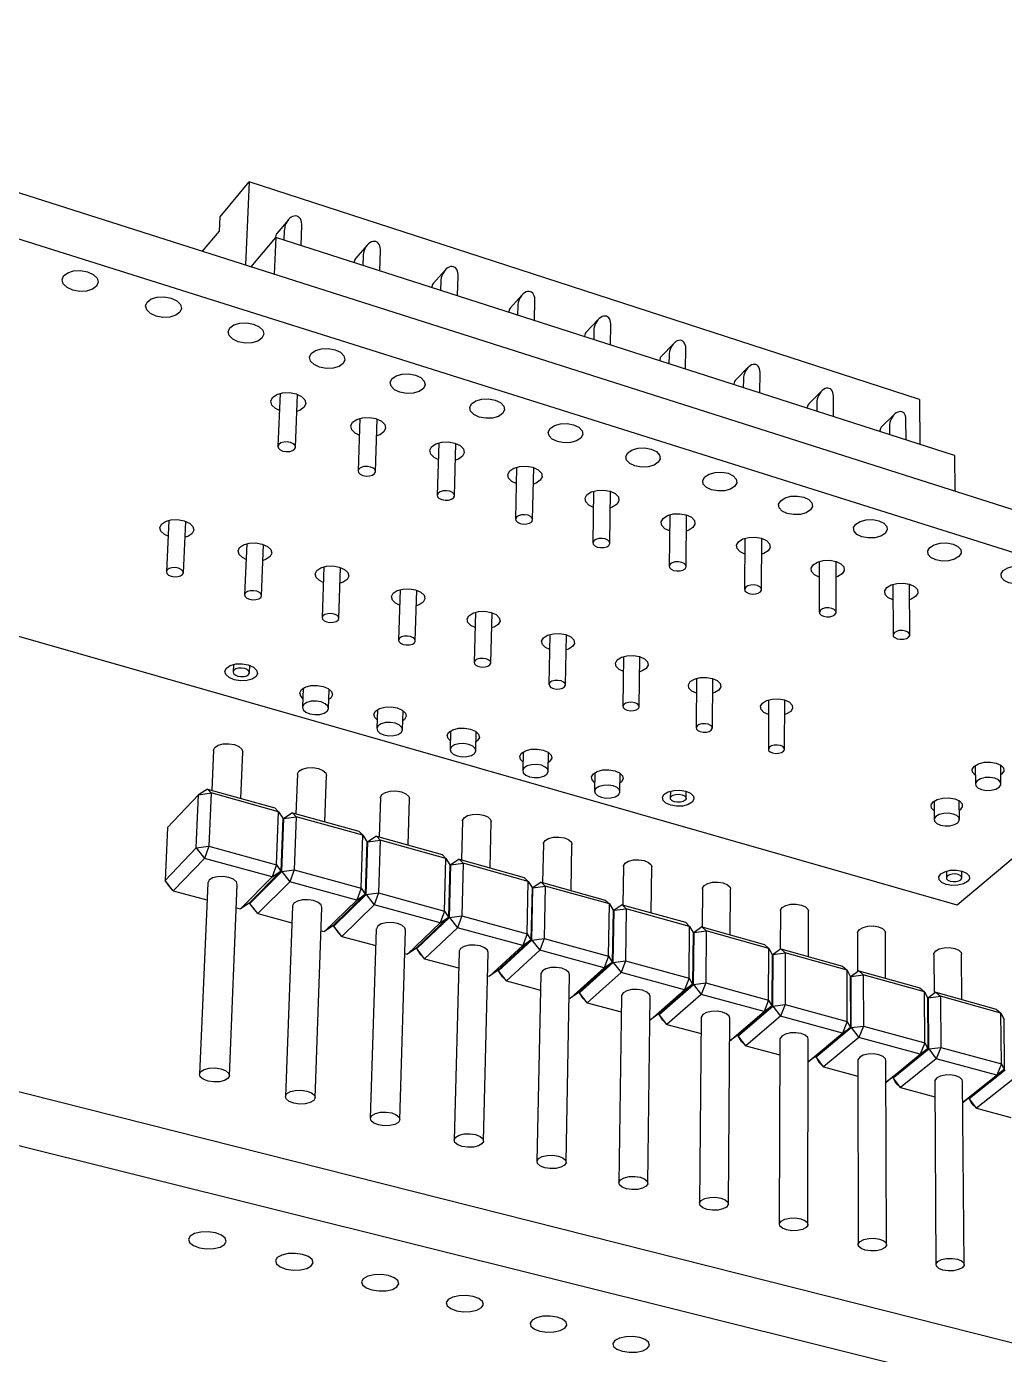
# Model space of a CAD drawing. Extents: x 0 to 191, y 0 to 179.
# Drawn here: x 77 to 118.1, y 120.8 to 176.5 of the extents above; entities that cross this region are included whole.
import ezdxf

# ---------------------------------------------------------------- set-up
doc = ezdxf.new("R2010")
doc.units = 0
doc.layers.get('0').update_dxf_attribs({"linetype": 'CONTINUOUS'})

msp = doc.modelspace()

# ---------------------------------------------------------------- linework, layer by layer
at = {"color": 7, "linetype": 'CONTINUOUS'}
for p, q in [((54.836, 176.509), (129.487, 152.724)), ((54.643, 174.561), (129.543, 150.949)), ((85.156, 168.521), (86.379, 169.997)), ((86.379, 169.997), (86.23, 166.507)), ((114.506, 160.859), (86.379, 169.997)), ((85.129, 167.925), (85.156, 168.521)), ((88.023, 168.403), (87.539, 167.83)), ((84.427, 167.081), (85.129, 167.925)), ((87.853, 167.964), (87.837, 167.548)), ((88.555, 167.317), (88.588, 168.171)), ((86.46, 166.433), (87.496, 167.658)), ((87.496, 167.658), (87.434, 166.123)), ((87.488, 167.693), (87.49, 167.65)), ((115.975, 158.505), (87.496, 167.658)), ((91.333, 167.341), (90.839, 166.772)), ((90.787, 166.632), (90.788, 166.6)), ((91.158, 166.892), (91.144, 166.485)), ((91.858, 166.256), (91.886, 167.113)), ((94.605, 166.291), (94.101, 165.727)), ((95.123, 165.206), (95.147, 166.067)), ((94.048, 165.584), (94.049, 165.552)), ((94.424, 165.834), (94.413, 165.435)), ((97.839, 165.254), (97.326, 164.694)), ((98.351, 164.169), (98.369, 165.033)), ((97.271, 164.548), (97.272, 164.516)), ((97.652, 164.787), (97.643, 164.396)), ((101.035, 164.228), (100.513, 163.672)), ((101.541, 163.144), (101.555, 164.01)), ((100.457, 163.524), (100.458, 163.492)), ((100.843, 163.753), (100.837, 163.37)), ((104.195, 163.214), (103.664, 162.662)), ((103.998, 162.731), (103.993, 162.356)), ((104.694, 162.131), (104.703, 162.999)), ((103.607, 162.512), (103.608, 162.48)), ((107.318, 162.211), (106.779, 161.664)), ((107.116, 161.72), (107.114, 161.353)), ((107.812, 161.129), (107.816, 162)), ((87.676, 161.115), (87.588, 158.897)), ((88.325, 158.858), (88.41, 161.076)), ((106.72, 161.511), (106.722, 161.479)), ((110.407, 161.22), (109.858, 160.676)), ((109.799, 160.521), (109.801, 160.489)), ((110.199, 160.722), (110.199, 160.361)), ((110.894, 160.138), (110.894, 161.012)), ((114.506, 160.859), (114.518, 158.973)), ((91.024, 160.073), (90.949, 157.866)), ((91.681, 157.833), (91.753, 160.04)), ((113.46, 160.239), (112.903, 159.7)), ((113.942, 159.159), (113.937, 160.035)), ((116.085, 139.641), (45.284, 159.903)), ((112.843, 159.543), (112.845, 159.511)), ((113.248, 159.734), (113.249, 159.381)), ((94.332, 159.042), (94.27, 156.847)), ((94.997, 156.82), (95.057, 159.015)), ((115.975, 158.505), (115.988, 157.025)), ((97.601, 158.024), (97.552, 155.841)), ((98.275, 155.82), (98.321, 158.003)), ((100.832, 157.018), (100.795, 154.846)), ((101.514, 154.83), (101.548, 157.002)), ((104.026, 156.023), (104.001, 153.863)), ((104.715, 153.853), (104.737, 156.013)), ((83.006, 155.791), (82.904, 153.636)), ((83.619, 153.592), (83.719, 155.747)), ((107.183, 155.04), (107.169, 152.891)), ((107.879, 152.886), (107.89, 155.035)), ((86.279, 154.811), (86.19, 152.667)), ((86.9, 152.629), (86.987, 154.773)), ((89.514, 153.842), (89.437, 151.709)), ((90.143, 151.677), (90.218, 153.81)), ((110.303, 154.069), (110.301, 151.931)), ((111.007, 151.931), (111.006, 154.069)), ((92.713, 152.885), (92.648, 150.762)), ((93.349, 150.735), (93.412, 152.858)), ((113.388, 153.108), (113.397, 150.981)), ((114.099, 150.986), (114.087, 153.113)), ((95.875, 151.938), (95.821, 149.827)), ((96.518, 149.805), (96.569, 151.916)), ((99.001, 151.002), (98.959, 148.901)), ((99.652, 148.884), (99.692, 150.985)), ((129.543, 150.949), (116.085, 139.641)), ((102.093, 150.077), (102.062, 147.987)), ((102.751, 147.974), (102.779, 150.065)), ((85.717, 149.744), (85.704, 149.432)), ((86.391, 149.396), (86.404, 149.708)), ((105.15, 149.162), (105.13, 147.082)), ((105.815, 147.075), (105.832, 149.154)), ((88.65, 148.748), (88.62, 147.947)), ((89.714, 147.897), (89.742, 148.698)), ((108.173, 148.257), (108.164, 146.188)), ((108.845, 146.185), (108.852, 148.254)), ((91.758, 147.847), (91.733, 147.05)), ((92.819, 147.008), (92.844, 147.804)), ((94.832, 146.955), (94.811, 146.163)), ((95.891, 146.128), (95.911, 146.92)), ((84.881, 146.135), (84.808, 144.465)), ((86.032, 144.124), (86.113, 146.07)), ((97.873, 146.074), (97.856, 145.286)), ((98.93, 145.258), (98.945, 146.046)), ((116.845, 145.507), (116.853, 144.722)), ((117.923, 144.738), (117.914, 145.523)), ((88.407, 145.137), (88.344, 143.479)), ((89.561, 143.14), (89.63, 145.081)), ((100.88, 145.202), (100.867, 144.418)), ((101.935, 144.398), (101.946, 145.181)), ((84.628, 144.515), (84.26, 144.277)), ((84.26, 144.277), (84.778, 144.351)), ((84.628, 144.515), (84.778, 144.351)), ((84.628, 144.515), (87.455, 143.727)), ((84.778, 144.351), (84.681, 142.116)), ((87.609, 143.562), (84.778, 144.351)), ((104.055, 144.426), (104.051, 144.133)), ((104.714, 144.124), (104.717, 144.418)), ((84.26, 144.277), (82.953, 142.904)), ((84.161, 142.043), (84.26, 144.277)), ((91.889, 144.151), (91.837, 142.505)), ((93.047, 142.168), (93.104, 144.105)), ((115.119, 144.006), (115.124, 143.229)), ((116.184, 143.24), (116.177, 144.017)), ((87.455, 143.727), (87.609, 143.562)), ((87.522, 141.335), (87.609, 143.562)), ((87.609, 143.562), (87.792, 143.294)), ((87.792, 143.294), (87.706, 141.07)), ((87.748, 141.059), (87.834, 143.282)), ((87.834, 143.282), (87.789, 143.237)), ((88.196, 143.52), (87.834, 143.282)), ((87.834, 143.282), (88.35, 143.355)), ((88.196, 143.52), (88.35, 143.355)), ((88.196, 143.52), (90.987, 142.742)), ((88.35, 143.355), (88.267, 141.131)), ((91.145, 142.576), (88.35, 143.355)), ((82.953, 142.904), (82.85, 140.684)), ((90.987, 142.742), (91.145, 142.576)), ((95.328, 143.177), (95.286, 141.543)), ((96.489, 141.207), (96.535, 143.14)), ((84.161, 142.043), (84.681, 142.116)), ((84.681, 142.116), (84.501, 141.606)), ((84.681, 142.116), (87.522, 141.335)), ((91.072, 140.36), (91.145, 142.576)), ((91.145, 142.576), (91.321, 142.312)), ((91.321, 142.312), (91.249, 140.099)), ((91.291, 140.087), (91.362, 142.3)), ((91.362, 142.3), (91.319, 142.258)), ((91.718, 142.538), (91.362, 142.3)), ((91.362, 142.3), (91.877, 142.372)), ((91.718, 142.538), (91.877, 142.372)), ((91.718, 142.538), (94.474, 141.769)), ((91.877, 142.372), (91.808, 140.158)), ((94.638, 141.603), (91.877, 142.372)), ((98.726, 142.215), (98.693, 140.593)), ((99.89, 140.259), (99.925, 142.187)), ((82.85, 140.684), (84.161, 142.043)), ((84.501, 141.606), (83.187, 140.251)), ((84.161, 142.043), (84.501, 141.606)), ((87.342, 140.828), (84.501, 141.606)), ((94.474, 141.769), (94.638, 141.603)), ((94.578, 139.397), (94.638, 141.603)), ((94.638, 141.603), (94.806, 141.342)), ((95.197, 141.568), (94.847, 141.33)), ((95.197, 141.568), (95.361, 141.402)), ((95.197, 141.568), (97.919, 140.809)), ((87.706, 141.07), (86.373, 139.729)), ((86.414, 139.717), (87.748, 141.059)), ((87.522, 141.335), (87.342, 140.828)), ((87.342, 140.828), (87.706, 141.07)), ((87.522, 141.335), (87.706, 141.07)), ((87.748, 141.059), (88.267, 141.131)), ((87.748, 141.059), (88.086, 140.624)), ((88.267, 141.131), (88.086, 140.624)), ((88.267, 141.131), (91.072, 140.36)), ((94.806, 141.342), (94.748, 139.139)), ((94.789, 139.128), (94.847, 141.33)), ((94.847, 141.33), (94.805, 141.29)), ((94.847, 141.33), (95.361, 141.402)), ((95.361, 141.402), (95.304, 139.198)), ((98.087, 140.642), (95.361, 141.402)), ((102.081, 141.265), (102.058, 139.654)), ((103.249, 139.322), (103.273, 141.246)), ((115.633, 141.069), (115.635, 140.788)), ((116.284, 140.795), (116.281, 141.076)), ((83.187, 140.251), (82.85, 140.684)), ((83.041, 140.421), (82.85, 140.684)), ((83.187, 140.251), (83.041, 140.421)), ((84.639, 140.572), (84.29, 132.551)), ((85.55, 132.489), (85.882, 140.508)), ((86.01, 139.487), (87.342, 140.828)), ((88.086, 140.624), (86.749, 139.287)), ((90.891, 139.857), (88.086, 140.624)), ((97.919, 140.809), (98.087, 140.642)), ((98.04, 138.446), (98.087, 140.642)), ((98.087, 140.642), (98.249, 140.384)), ((98.632, 140.61), (98.289, 140.373)), ((98.289, 140.373), (98.801, 140.443)), ((98.632, 140.61), (98.801, 140.443)), ((98.632, 140.61), (101.321, 139.86)), ((98.801, 140.443), (98.757, 138.249)), ((101.493, 139.693), (98.801, 140.443)), ((83.187, 140.251), (84.608, 139.866)), ((89.537, 138.532), (90.891, 139.857)), ((91.249, 140.099), (89.893, 138.774)), ((89.934, 138.762), (91.291, 140.087)), ((91.072, 140.36), (90.891, 139.857)), ((90.891, 139.857), (91.249, 140.099)), ((91.072, 140.36), (91.249, 140.099)), ((91.291, 140.087), (91.808, 140.158)), ((91.291, 140.087), (91.626, 139.656)), ((91.808, 140.158), (91.626, 139.656)), ((91.808, 140.158), (94.578, 139.397)), ((98.249, 140.384), (98.203, 138.191)), ((98.243, 138.18), (98.289, 140.373)), ((98.289, 140.373), (98.248, 140.334)), ((101.321, 139.86), (101.493, 139.693)), ((105.397, 140.327), (105.382, 138.727)), ((106.567, 138.397), (106.581, 140.315)), ((85.842, 139.532), (86.01, 139.487)), ((86.373, 139.729), (86.01, 139.487)), ((86.417, 139.773), (86.414, 139.717)), ((86.749, 139.287), (86.414, 139.717)), ((86.598, 139.458), (86.414, 139.717)), ((86.749, 139.287), (86.598, 139.458)), ((88.199, 139.599), (87.899, 131.616)), ((89.151, 131.564), (89.434, 139.545)), ((91.626, 139.656), (90.267, 138.335)), ((94.396, 138.897), (91.626, 139.656)), ((94.578, 139.397), (94.396, 138.897)), ((94.578, 139.397), (94.748, 139.139)), ((101.46, 137.507), (101.493, 139.693)), ((101.493, 139.693), (101.649, 139.438)), ((101.649, 139.438), (101.615, 137.255)), ((101.689, 139.427), (101.648, 139.39)), ((101.656, 137.244), (101.689, 139.427)), ((102.026, 139.663), (101.689, 139.427)), ((101.689, 139.427), (102.199, 139.496)), ((102.026, 139.663), (102.199, 139.496)), ((102.026, 139.663), (104.682, 138.923)), ((102.199, 139.496), (102.168, 137.313)), ((104.858, 138.755), (102.199, 139.496)), ((108.672, 139.4), (108.666, 137.788)), ((109.846, 137.482), (109.849, 139.396)), ((86.749, 139.287), (88.173, 138.901)), ((89.893, 138.774), (89.537, 138.532)), ((89.936, 138.816), (89.934, 138.762)), ((90.267, 138.335), (89.934, 138.762)), ((90.111, 138.506), (89.934, 138.762)), ((93.02, 137.589), (94.396, 138.897)), ((94.748, 139.139), (93.37, 137.83)), ((93.411, 137.819), (94.789, 139.128)), ((94.396, 138.897), (94.748, 139.139)), ((94.789, 139.128), (95.304, 139.198)), ((94.789, 139.128), (95.122, 138.699)), ((95.304, 139.198), (95.122, 138.699)), ((95.304, 139.198), (98.04, 138.446)), ((104.682, 138.923), (104.858, 138.755)), ((104.837, 136.579), (104.858, 138.755)), ((104.858, 138.755), (105.007, 138.503)), ((89.399, 138.569), (89.537, 138.532)), ((90.267, 138.335), (90.111, 138.506)), ((90.267, 138.335), (91.693, 137.949)), ((91.715, 138.639), (91.463, 130.694)), ((92.706, 130.651), (92.941, 138.594)), ((95.122, 138.699), (93.741, 137.394)), ((97.858, 137.95), (95.122, 138.699)), ((98.203, 138.191), (96.804, 136.899)), ((96.844, 136.888), (98.243, 138.18)), ((98.04, 138.446), (97.858, 137.95)), ((97.858, 137.95), (98.203, 138.191)), ((98.04, 138.446), (98.203, 138.191)), ((98.243, 138.18), (98.757, 138.249)), ((98.243, 138.18), (98.574, 137.754)), ((98.757, 138.249), (98.574, 137.754)), ((98.757, 138.249), (101.46, 137.507)), ((105.007, 138.503), (104.986, 136.33)), ((105.047, 138.492), (105.007, 138.457)), ((105.026, 136.32), (105.047, 138.492)), ((105.378, 138.728), (105.047, 138.492)), ((105.047, 138.492), (105.555, 138.561)), ((105.378, 138.728), (105.555, 138.561)), ((105.378, 138.728), (108.002, 137.997)), ((105.555, 138.561), (105.536, 136.387)), ((108.182, 137.829), (105.555, 138.561)), ((111.908, 138.484), (111.911, 136.856)), ((113.085, 136.579), (113.078, 138.488)), ((93.37, 137.83), (93.02, 137.589)), ((93.412, 137.87), (93.411, 137.819)), ((93.741, 137.394), (93.411, 137.819)), ((93.58, 137.566), (93.411, 137.819)), ((95.186, 137.69), (94.982, 129.784)), ((96.216, 129.749), (96.404, 137.654)), ((96.46, 136.658), (97.858, 137.95)), ((98.574, 137.754), (97.172, 136.465)), ((101.276, 137.014), (98.574, 137.754)), ((108.002, 137.997), (108.182, 137.829)), ((108.173, 135.663), (108.182, 137.829)), ((108.182, 137.829), (108.325, 137.58)), ((108.689, 137.805), (108.364, 137.569)), ((108.364, 137.569), (108.871, 137.637)), ((108.689, 137.805), (108.871, 137.637)), ((108.689, 137.805), (111.281, 137.082)), ((108.871, 137.637), (108.864, 135.473)), ((111.466, 136.913), (108.871, 137.637)), ((92.912, 137.619), (93.02, 137.589)), ((93.741, 137.394), (93.58, 137.566)), ((93.741, 137.394), (95.169, 137.008)), ((101.615, 137.255), (100.196, 135.979)), ((100.236, 135.968), (101.656, 137.244)), ((101.46, 137.507), (101.276, 137.014)), ((101.276, 137.014), (101.615, 137.255)), ((101.46, 137.507), (101.615, 137.255)), ((101.656, 137.244), (102.168, 137.313)), ((101.656, 137.244), (101.984, 136.821)), ((102.168, 137.313), (101.984, 136.821)), ((102.168, 137.313), (104.837, 136.579)), ((108.325, 137.58), (108.316, 135.417)), ((108.364, 137.569), (108.325, 137.535)), ((108.355, 135.406), (108.364, 137.569)), ((111.281, 137.082), (111.466, 136.913)), ((115.106, 137.579), (115.118, 135.935)), ((116.286, 135.686), (116.269, 137.59)), ((96.381, 136.68), (96.46, 136.658)), ((96.804, 136.899), (96.46, 136.658)), ((96.845, 136.937), (96.844, 136.888)), ((97.172, 136.465), (96.844, 136.888)), ((97.007, 136.638), (96.844, 136.888)), ((97.172, 136.465), (97.007, 136.638)), ((98.615, 136.754), (98.457, 128.885)), ((99.682, 128.858), (99.825, 136.726)), ((99.858, 135.739), (101.276, 137.014)), ((101.984, 136.821), (100.562, 135.548)), ((104.653, 136.09), (101.984, 136.821)), ((104.837, 136.579), (104.653, 136.09)), ((104.837, 136.579), (104.986, 136.33)), ((111.468, 134.758), (111.466, 136.913)), ((111.466, 136.913), (111.602, 136.668)), ((111.602, 136.668), (111.605, 134.515)), ((111.641, 136.657), (111.602, 136.625)), ((111.961, 136.893), (111.641, 136.657)), ((111.641, 136.657), (112.146, 136.724)), ((111.644, 134.504), (111.641, 136.657)), ((111.961, 136.893), (112.146, 136.724)), ((111.961, 136.893), (114.521, 136.178)), ((112.146, 136.724), (112.151, 134.57)), ((114.71, 136.009), (112.146, 136.724)), ((97.172, 136.465), (98.602, 136.079)), ((100.196, 135.979), (99.858, 135.739)), ((100.236, 136.015), (100.236, 135.968)), ((100.562, 135.548), (100.236, 135.968)), ((100.392, 135.721), (100.236, 135.968)), ((103.214, 134.83), (104.653, 136.09)), ((104.986, 136.33), (103.546, 135.07)), ((103.586, 135.059), (105.026, 136.32)), ((104.653, 136.09), (104.986, 136.33)), ((105.026, 136.32), (105.536, 136.387)), ((105.026, 136.32), (105.352, 135.899)), ((105.536, 136.387), (105.352, 135.899)), ((105.536, 136.387), (108.173, 135.663)), ((114.521, 136.178), (114.71, 136.009)), ((114.724, 133.864), (114.71, 136.009)), ((114.71, 136.009), (114.84, 135.767)), ((115.193, 135.991), (114.878, 135.756)), ((115.193, 135.991), (115.382, 135.822)), ((115.193, 135.991), (117.723, 135.285)), ((99.808, 135.752), (99.858, 135.739)), ((100.562, 135.548), (100.392, 135.721)), ((100.562, 135.548), (101.992, 135.161)), ((102.002, 135.829), (101.888, 127.997)), ((103.106, 127.979), (103.205, 135.81)), ((105.352, 135.899), (103.91, 134.642)), ((107.988, 135.177), (105.352, 135.899)), ((108.316, 135.417), (106.857, 134.172)), ((106.895, 134.161), (108.355, 135.406)), ((108.173, 135.663), (107.988, 135.177)), ((107.988, 135.177), (108.316, 135.417)), ((108.173, 135.663), (108.316, 135.417)), ((108.355, 135.406), (108.864, 135.473)), ((108.355, 135.406), (108.679, 134.988)), ((108.864, 135.473), (108.679, 134.988)), ((108.864, 135.473), (111.468, 134.758)), ((114.84, 135.767), (114.854, 133.624)), ((114.878, 135.756), (114.841, 135.725)), ((114.878, 135.756), (115.382, 135.822)), ((114.893, 133.613), (114.878, 135.756)), ((115.382, 135.822), (115.398, 133.678)), ((117.916, 135.116), (115.382, 135.822)), ((103.192, 134.836), (103.214, 134.83)), ((103.546, 135.07), (103.214, 134.83)), ((103.586, 135.105), (103.586, 135.059)), ((103.91, 134.642), (103.586, 135.059)), ((103.736, 134.815), (103.586, 135.059)), ((105.348, 134.915), (105.277, 127.12)), ((106.487, 127.109), (106.543, 134.904)), ((106.536, 133.937), (107.988, 135.177)), ((108.679, 134.988), (107.217, 133.747)), ((111.283, 134.276), (108.679, 134.988)), ((117.723, 135.285), (117.916, 135.116)), ((117.941, 132.98), (117.916, 135.116)), ((117.916, 135.116), (118.04, 134.876)), ((118.04, 134.876), (118.065, 132.743)), ((118.077, 134.866), (118.04, 134.836)), ((103.91, 134.642), (103.736, 134.815)), ((103.91, 134.642), (105.342, 134.254)), ((111.605, 134.515), (110.127, 133.284)), ((110.165, 133.274), (111.644, 134.504)), ((111.468, 134.758), (111.283, 134.276)), ((111.283, 134.276), (111.605, 134.515)), ((111.468, 134.758), (111.605, 134.515)), ((111.644, 134.504), (112.151, 134.57)), ((111.644, 134.504), (111.966, 134.089)), ((112.151, 134.57), (111.966, 134.089)), ((112.151, 134.57), (114.724, 133.864)), ((106.857, 134.172), (106.536, 133.936)), ((106.896, 134.205), (106.895, 134.161)), ((107.217, 133.747), (106.895, 134.161)), ((107.039, 133.92), (106.895, 134.161)), ((107.217, 133.747), (107.039, 133.92)), ((107.217, 133.747), (108.65, 133.359)), ((108.653, 134.013), (108.625, 126.254)), ((109.827, 126.251), (109.84, 134.01)), ((109.839, 133.073), (111.283, 134.276)), ((111.966, 134.089), (110.485, 132.862)), ((114.538, 133.385), (111.966, 134.089)), ((114.724, 133.864), (114.538, 133.385)), ((114.724, 133.864), (114.854, 133.624)), ((110.127, 133.284), (109.839, 133.07)), ((110.165, 133.316), (110.165, 133.274)), ((110.485, 132.862), (110.165, 133.274)), ((110.303, 133.036), (110.165, 133.274)), ((113.102, 132.217), (114.538, 133.385)), ((114.854, 133.624), (113.358, 132.408)), ((113.396, 132.398), (114.893, 133.613)), ((115.213, 133.2), (113.714, 131.988)), ((114.538, 133.385), (114.854, 133.624)), ((114.893, 133.613), (115.398, 133.678)), ((114.893, 133.613), (115.213, 133.2)), ((115.398, 133.678), (115.213, 133.2)), ((117.755, 132.504), (115.213, 133.2)), ((115.398, 133.678), (117.941, 132.98)), ((190.605, 103.005), (71.509, 133.128)), ((110.485, 132.862), (110.303, 133.036)), ((110.485, 132.862), (111.919, 132.474)), ((111.918, 133.121), (111.931, 125.399)), ((113.127, 125.403), (113.098, 133.126)), ((118.065, 132.743), (116.551, 131.542)), ((116.589, 131.532), (118.103, 132.732)), ((117.941, 132.98), (117.755, 132.504)), ((117.755, 132.504), (118.065, 132.743)), ((117.941, 132.98), (118.065, 132.743)), ((113.358, 132.408), (113.102, 132.214)), ((113.396, 132.439), (113.396, 132.398)), ((113.714, 131.988), (113.396, 132.398)), ((113.528, 132.162), (113.396, 132.398)), ((113.714, 131.988), (113.528, 132.162)), ((115.144, 132.241), (115.198, 124.554)), ((116.386, 124.565), (116.317, 132.252)), ((116.325, 131.37), (117.755, 132.504)), ((118.421, 132.322), (116.904, 131.125)), ((113.714, 131.988), (115.148, 131.6)), ((116.551, 131.542), (116.325, 131.368)), ((116.588, 131.571), (116.589, 131.532)), ((116.904, 131.125), (116.589, 131.532)), ((116.714, 131.299), (116.589, 131.532)), ((116.904, 131.125), (116.714, 131.299)), ((116.904, 131.125), (118.339, 130.736)), ((190.839, 101.123), (71.363, 130.87))]:
    msp.add_line(p, q, dxfattribs=at)
for points in [[(88.588, 168.171), (88.588, 168.218), (88.579, 168.298), (88.56, 168.371), (88.53, 168.435), (88.491, 168.487), (88.443, 168.527), (88.389, 168.553), (88.33, 168.564), (88.267, 168.56), (88.203, 168.541), (88.139, 168.507), (88.078, 168.46), (88.021, 168.401), (87.971, 168.332), (87.928, 168.255), (87.893, 168.172), (87.869, 168.086), (87.856, 168), (87.853, 167.964)], [(87.539, 167.83), (87.518, 167.8), (87.488, 167.693)], [(91.886, 167.113), (91.886, 167.153), (91.878, 167.232), (91.859, 167.304), (91.83, 167.368), (91.792, 167.42), (91.745, 167.459), (91.691, 167.485), (91.633, 167.495), (91.571, 167.491), (91.507, 167.472), (91.444, 167.439), (91.383, 167.392), (91.327, 167.334), (91.276, 167.265), (91.233, 167.188), (91.199, 167.106), (91.175, 167.021), (91.161, 166.935), (91.158, 166.892)], [(90.839, 166.772), (90.816, 166.739), (90.787, 166.632)], [(78.593, 166.051), (78.764, 166.18), (79.014, 166.257), (79.306, 166.269), (79.595, 166.214), (79.837, 166.102), (79.995, 165.948), (80.045, 165.778), (79.979, 165.616), (79.809, 165.487), (79.559, 165.411), (79.268, 165.399), (78.98, 165.453), (78.739, 165.565), (78.58, 165.718), (78.529, 165.888), (78.593, 166.051)], [(95.147, 166.067), (95.147, 166.1), (95.139, 166.178), (95.121, 166.25), (95.092, 166.313), (95.054, 166.365), (95.008, 166.404), (94.955, 166.429), (94.897, 166.439), (94.836, 166.435), (94.773, 166.416), (94.71, 166.383), (94.65, 166.337), (94.594, 166.278), (94.543, 166.21), (94.5, 166.134), (94.466, 166.053), (94.441, 165.968), (94.427, 165.882), (94.424, 165.834)], [(94.101, 165.727), (94.076, 165.691), (94.048, 165.584)], [(82.101, 164.951), (82.272, 165.079), (82.523, 165.154), (82.813, 165.166), (83.1, 165.113), (83.338, 165.001), (83.492, 164.85), (83.538, 164.681), (83.47, 164.522), (83.297, 164.394), (83.048, 164.319), (82.759, 164.308), (82.473, 164.361), (82.236, 164.471), (82.081, 164.622), (82.033, 164.79), (82.101, 164.951)], [(98.369, 165.033), (98.369, 165.059), (98.362, 165.137), (98.344, 165.208), (98.316, 165.27), (98.279, 165.322), (98.233, 165.36), (98.181, 165.385), (98.124, 165.396), (98.063, 165.391), (98, 165.373), (97.938, 165.339), (97.878, 165.293), (97.823, 165.236), (97.772, 165.168), (97.729, 165.092), (97.695, 165.011), (97.67, 164.927), (97.656, 164.842), (97.652, 164.787)], [(97.326, 164.694), (97.298, 164.654), (97.271, 164.548)], [(85.565, 163.864), (85.738, 163.991), (85.988, 164.066), (86.278, 164.077), (86.561, 164.024), (86.796, 163.914), (86.946, 163.765), (86.988, 163.598), (86.917, 163.44), (86.744, 163.315), (86.494, 163.241), (86.207, 163.229), (85.924, 163.282), (85.69, 163.391), (85.539, 163.54), (85.495, 163.706), (85.565, 163.864)], [(101.555, 164.01), (101.555, 164.03), (101.548, 164.108), (101.53, 164.178), (101.503, 164.24), (101.466, 164.291), (101.422, 164.329), (101.37, 164.354), (101.313, 164.364), (101.253, 164.36), (101.191, 164.341), (101.129, 164.308), (101.07, 164.262), (101.014, 164.205), (100.964, 164.137), (100.921, 164.062), (100.887, 163.982), (100.862, 163.898), (100.847, 163.814), (100.843, 163.753)], [(100.513, 163.672), (100.483, 163.63), (100.457, 163.524)], [(104.703, 162.999), (104.703, 163.013), (104.697, 163.09), (104.68, 163.16), (104.653, 163.221), (104.617, 163.272), (104.573, 163.31), (104.522, 163.334), (104.466, 163.344), (104.406, 163.34), (104.345, 163.321), (104.284, 163.288), (104.224, 163.243), (104.169, 163.186), (104.119, 163.119), (104.077, 163.044), (104.042, 162.964), (104.017, 162.881), (104.002, 162.797), (103.998, 162.731)], [(88.987, 162.791), (89.162, 162.916), (89.412, 162.99), (89.7, 163.002), (89.981, 162.949), (90.212, 162.841), (90.358, 162.693), (90.397, 162.528), (90.323, 162.372), (90.149, 162.248), (89.899, 162.175), (89.613, 162.164), (89.333, 162.216), (89.102, 162.323), (88.955, 162.47), (88.915, 162.635), (88.987, 162.791)], [(103.664, 162.662), (103.632, 162.617), (103.607, 162.512)], [(107.816, 162), (107.816, 162.008), (107.81, 162.084), (107.794, 162.154), (107.768, 162.214), (107.732, 162.264), (107.689, 162.302), (107.638, 162.326), (107.583, 162.336), (107.524, 162.332), (107.463, 162.313), (107.402, 162.28), (107.343, 162.235), (107.288, 162.178), (107.239, 162.112), (107.196, 162.038), (107.161, 161.958), (107.136, 161.876), (107.121, 161.793), (107.116, 161.72)], [(92.369, 161.731), (92.545, 161.854), (92.795, 161.927), (93.081, 161.939), (93.359, 161.887), (93.587, 161.78), (93.729, 161.634), (93.765, 161.471), (93.689, 161.317), (93.513, 161.195), (93.263, 161.122), (92.978, 161.111), (92.701, 161.162), (92.474, 161.269), (92.331, 161.414), (92.294, 161.576), (92.369, 161.731)], [(106.779, 161.664), (106.744, 161.616), (106.72, 161.511)], [(87.365, 160.943), (87.537, 161.065), (87.784, 161.138), (88.068, 161.149), (88.347, 161.098), (88.576, 160.992), (88.722, 160.847), (88.763, 160.686), (88.691, 160.533), (88.519, 160.412), (88.383, 160.363)], [(110.894, 161.012), (110.894, 161.013), (110.889, 161.089), (110.873, 161.158), (110.847, 161.219), (110.812, 161.268), (110.769, 161.305), (110.719, 161.329), (110.664, 161.339), (110.606, 161.335), (110.545, 161.316), (110.485, 161.284), (110.427, 161.239), (110.372, 161.182), (110.322, 161.116), (110.28, 161.042), (110.245, 160.963), (110.22, 160.881), (110.204, 160.799), (110.199, 160.722)], [(87.648, 160.402), (87.483, 160.485), (87.337, 160.629), (87.295, 160.79), (87.365, 160.943)], [(95.71, 160.683), (95.887, 160.805), (96.137, 160.877), (96.421, 160.889), (96.697, 160.837), (96.921, 160.732), (97.06, 160.587), (97.093, 160.427), (97.014, 160.274), (96.836, 160.153), (96.587, 160.082), (96.304, 160.071), (96.029, 160.121), (95.805, 160.227), (95.666, 160.37), (95.632, 160.531), (95.71, 160.683)], [(109.858, 160.676), (109.822, 160.626), (109.799, 160.521)], [(90.721, 159.905), (90.894, 160.026), (91.141, 160.097), (91.423, 160.109), (91.699, 160.058), (91.926, 159.953), (92.068, 159.81), (92.105, 159.651), (92.031, 159.5), (91.858, 159.38), (91.73, 159.334)], [(113.937, 160.035), (113.932, 160.106), (113.917, 160.174), (113.891, 160.234), (113.857, 160.283), (113.815, 160.32), (113.766, 160.344), (113.711, 160.354), (113.653, 160.349), (113.593, 160.331), (113.533, 160.298), (113.475, 160.253), (113.421, 160.197), (113.371, 160.132), (113.329, 160.059), (113.294, 159.98), (113.269, 159.899), (113.253, 159.817), (113.248, 159.737), (113.248, 159.734)], [(91, 159.367), (90.829, 159.452), (90.686, 159.595), (90.648, 159.754), (90.721, 159.905)], [(99.011, 159.648), (99.189, 159.769), (99.439, 159.84), (99.722, 159.851), (99.995, 159.801), (100.216, 159.696), (100.351, 159.553), (100.381, 159.395), (100.3, 159.244), (100.121, 159.124), (99.872, 159.054), (99.59, 159.043), (99.318, 159.093), (99.097, 159.197), (98.961, 159.339), (98.931, 159.497), (99.011, 159.648)], [(112.903, 159.7), (112.865, 159.647), (112.843, 159.543)], [(87.797, 158.699), (87.937, 158.674), (88.079, 158.679), (88.202, 158.715), (88.288, 158.775), (88.324, 158.851), (88.304, 158.931), (88.23, 159.003), (88.115, 159.055), (87.976, 159.081), (87.833, 159.075), (87.709, 159.039), (87.623, 158.979), (87.588, 158.903), (87.609, 158.823), (87.682, 158.752), (87.797, 158.699)], [(94.312, 158.344), (94.136, 158.432), (93.996, 158.573), (93.961, 158.73), (94.036, 158.879)], [(94.036, 158.879), (94.211, 158.999), (94.457, 159.069), (94.739, 159.08), (95.012, 159.03), (95.235, 158.926), (95.374, 158.785), (95.407, 158.628), (95.331, 158.479), (95.157, 158.36), (95.038, 158.317)], [(102.273, 158.625), (102.452, 158.744), (102.702, 158.815), (102.984, 158.826), (103.254, 158.776), (103.472, 158.672), (103.604, 158.532), (103.63, 158.375), (103.546, 158.226), (103.367, 158.108), (103.117, 158.038), (102.837, 158.027), (102.568, 158.077), (102.35, 158.179), (102.218, 158.32), (102.19, 158.476), (102.273, 158.625)], [(91.153, 157.673), (91.291, 157.648), (91.433, 157.654), (91.556, 157.689), (91.643, 157.749), (91.68, 157.824), (91.661, 157.903), (91.59, 157.973), (91.476, 158.025), (91.338, 158.051), (91.196, 158.045), (91.073, 158.01), (90.986, 157.95), (90.949, 157.875), (90.968, 157.796), (91.04, 157.725), (91.153, 157.673)], [(97.586, 157.334), (97.403, 157.423), (97.267, 157.562), (97.236, 157.718), (97.313, 157.866)], [(97.313, 157.866), (97.489, 157.983), (97.735, 158.053), (98.015, 158.064), (98.286, 158.015), (98.506, 157.912), (98.641, 157.772), (98.671, 157.617), (98.593, 157.47), (98.417, 157.353), (98.307, 157.313)], [(105.497, 157.615), (105.677, 157.732), (105.927, 157.802), (106.207, 157.813), (106.475, 157.763), (106.69, 157.661), (106.818, 157.522), (106.841, 157.367), (106.755, 157.22), (106.574, 157.103), (106.325, 157.034), (106.046, 157.023), (105.78, 157.072), (105.565, 157.174), (105.436, 157.312), (105.412, 157.467), (105.497, 157.615)], [(94.47, 156.66), (94.606, 156.635), (94.747, 156.64), (94.871, 156.675), (94.958, 156.734), (94.996, 156.808), (94.979, 156.886), (94.909, 156.956), (94.798, 157.008), (94.661, 157.032), (94.52, 157.027), (94.396, 156.992), (94.309, 156.933), (94.271, 156.859), (94.288, 156.781), (94.358, 156.711), (94.47, 156.66)], [(100.821, 156.335), (100.633, 156.427), (100.5, 156.564), (100.472, 156.717), (100.552, 156.864)], [(100.552, 156.864), (100.728, 156.98), (100.975, 157.049), (101.253, 157.06), (101.521, 157.011), (101.738, 156.91), (101.87, 156.772), (101.897, 156.618), (101.816, 156.472), (101.639, 156.357), (101.537, 156.32)], [(108.683, 156.615), (108.865, 156.732), (109.114, 156.8), (109.393, 156.811), (109.658, 156.762), (109.87, 156.661), (109.995, 156.524), (110.015, 156.371), (109.927, 156.225), (109.745, 156.11), (109.496, 156.042), (109.218, 156.031), (108.954, 156.079), (108.743, 156.18), (108.617, 156.317), (108.596, 156.47), (108.683, 156.615)], [(97.747, 155.658), (97.882, 155.634), (98.022, 155.639), (98.146, 155.673), (98.234, 155.732), (98.273, 155.805), (98.258, 155.882), (98.19, 155.951), (98.08, 156.002), (97.944, 156.026), (97.804, 156.021), (97.68, 155.986), (97.592, 155.928), (97.553, 155.855), (97.569, 155.778), (97.637, 155.709), (97.747, 155.658)], [(103.752, 155.873), (103.93, 155.988), (104.177, 156.057), (104.454, 156.067), (104.719, 156.019), (104.933, 155.919), (105.061, 155.782), (105.086, 155.631), (105.002, 155.487), (104.824, 155.372), (104.73, 155.338)], [(82.975, 155.122), (82.825, 155.196), (82.679, 155.331), (82.634, 155.482), (82.698, 155.626)], [(82.698, 155.626), (82.862, 155.741), (83.099, 155.809), (83.374, 155.82), (83.645, 155.771), (83.871, 155.672), (84.016, 155.536), (84.059, 155.384), (83.994, 155.241), (83.831, 155.127), (83.688, 155.078)], [(104.018, 155.348), (103.825, 155.441), (103.696, 155.577), (103.67, 155.729), (103.752, 155.873)], [(111.832, 155.628), (112.015, 155.743), (112.264, 155.811), (112.542, 155.821), (112.805, 155.773), (113.013, 155.673), (113.135, 155.537), (113.152, 155.386), (113.062, 155.242), (112.878, 155.128), (112.63, 155.061), (112.354, 155.05), (112.092, 155.098), (111.883, 155.197), (111.761, 155.333), (111.743, 155.484), (111.832, 155.628)], [(100.986, 154.668), (101.12, 154.644), (101.259, 154.649), (101.383, 154.683), (101.471, 154.741), (101.512, 154.813), (101.498, 154.889), (101.432, 154.958), (101.323, 155.008), (101.189, 155.032), (101.049, 155.027), (100.926, 154.993), (100.837, 154.935), (100.797, 154.862), (100.811, 154.786), (100.877, 154.718), (100.986, 154.668)], [(107.179, 154.373), (106.98, 154.468), (106.854, 154.602), (106.831, 154.752), (106.916, 154.895)], [(106.916, 154.895), (107.095, 155.008), (107.341, 155.076), (107.617, 155.086), (107.88, 155.038), (108.09, 154.939), (108.216, 154.805), (108.237, 154.655), (108.152, 154.512), (107.972, 154.399), (107.887, 154.368)], [(86.252, 154.149), (86.096, 154.225), (85.953, 154.359), (85.912, 154.508), (85.978, 154.651)], [(85.978, 154.651), (86.143, 154.764), (86.38, 154.831), (86.654, 154.842), (86.923, 154.794), (87.145, 154.695), (87.287, 154.561), (87.327, 154.411), (87.259, 154.27), (87.095, 154.157), (86.96, 154.111)], [(114.945, 154.652), (115.129, 154.765), (115.378, 154.833), (115.654, 154.843), (115.914, 154.795), (116.12, 154.697), (116.238, 154.562), (116.252, 154.413), (116.16, 154.271), (115.976, 154.158), (115.727, 154.091), (115.453, 154.081), (115.193, 154.128), (114.988, 154.226), (114.869, 154.36), (114.853, 154.51), (114.945, 154.652)], [(83.411, 153.781), (83.275, 153.805), (83.137, 153.8), (83.019, 153.766), (82.937, 153.709), (82.904, 153.638), (82.927, 153.563), (83, 153.495), (83.113, 153.446), (83.248, 153.422), (83.386, 153.428), (83.505, 153.461), (83.587, 153.518), (83.619, 153.589), (83.597, 153.664), (83.524, 153.732), (83.411, 153.781)], [(89.221, 153.686), (89.386, 153.798), (89.623, 153.865), (89.896, 153.875), (90.162, 153.828), (90.381, 153.73), (90.52, 153.597), (90.557, 153.45), (90.487, 153.309), (90.321, 153.198), (90.195, 153.154)], [(104.187, 153.69), (104.32, 153.666), (104.459, 153.671), (104.582, 153.705), (104.671, 153.762), (104.713, 153.833), (104.7, 153.908), (104.636, 153.976), (104.529, 154.025), (104.396, 154.049), (104.257, 154.044), (104.133, 154.01), (104.044, 153.953), (104.003, 153.882), (104.016, 153.807), (104.08, 153.739), (104.187, 153.69)], [(110.303, 153.409), (110.099, 153.505), (109.976, 153.638), (109.957, 153.786), (110.043, 153.927)], [(110.043, 153.927), (110.223, 154.039), (110.469, 154.106), (110.744, 154.116), (111.005, 154.069), (111.212, 153.971), (111.334, 153.838), (111.352, 153.69), (111.265, 153.549), (111.084, 153.437), (111.007, 153.409)], [(118.022, 153.687), (118.207, 153.799), (118.456, 153.866), (118.73, 153.876), (118.989, 153.829), (119.191, 153.731), (119.306, 153.598), (119.318, 153.451), (119.223, 153.31), (119.038, 153.199), (118.79, 153.133), (118.516, 153.122), (118.259, 153.169), (118.057, 153.266), (117.941, 153.398), (117.928, 153.546), (118.022, 153.687)], [(89.491, 153.187), (89.329, 153.265), (89.19, 153.398), (89.152, 153.545), (89.221, 153.686)], [(86.697, 152.813), (86.562, 152.837), (86.425, 152.831), (86.306, 152.798), (86.223, 152.742), (86.19, 152.671), (86.211, 152.597), (86.282, 152.531), (86.393, 152.482), (86.528, 152.459), (86.665, 152.464), (86.783, 152.497), (86.866, 152.553), (86.9, 152.623), (86.879, 152.698), (86.808, 152.764), (86.697, 152.813)], [(92.693, 152.236), (92.525, 152.317), (92.39, 152.447), (92.355, 152.593), (92.426, 152.733)], [(92.426, 152.733), (92.593, 152.843), (92.83, 152.909), (93.101, 152.919), (93.365, 152.873), (93.581, 152.776), (93.716, 152.645), (93.75, 152.499), (93.678, 152.36), (93.511, 152.25), (93.392, 152.209)], [(107.351, 152.723), (107.483, 152.699), (107.621, 152.704), (107.744, 152.737), (107.834, 152.794), (107.877, 152.864), (107.866, 152.939), (107.803, 153.005), (107.697, 153.054), (107.566, 153.078), (107.427, 153.073), (107.304, 153.04), (107.214, 152.983), (107.172, 152.912), (107.183, 152.838), (107.246, 152.771), (107.351, 152.723)], [(113.391, 152.456), (113.387, 152.457), (113.183, 152.553), (113.063, 152.684), (113.046, 152.831), (113.135, 152.97)], [(113.135, 152.97), (113.316, 153.082), (113.562, 153.147), (113.835, 153.158), (114.094, 153.111), (114.298, 153.014), (114.417, 152.883), (114.432, 152.736), (114.342, 152.597), (114.161, 152.486), (114.091, 152.461)], [(110.479, 151.767), (110.61, 151.743), (110.747, 151.748), (110.87, 151.781), (110.96, 151.837), (111.004, 151.907), (110.995, 151.98), (110.933, 152.046), (110.829, 152.095), (110.699, 152.118), (110.561, 152.113), (110.438, 152.08), (110.348, 152.024), (110.304, 151.954), (110.314, 151.881), (110.375, 151.815), (110.479, 151.767)], [(89.944, 151.856), (89.811, 151.88), (89.674, 151.874), (89.555, 151.842), (89.472, 151.786), (89.438, 151.716), (89.457, 151.643), (89.526, 151.577), (89.636, 151.529), (89.769, 151.506), (89.906, 151.511), (90.024, 151.544), (90.108, 151.599), (90.142, 151.669), (90.124, 151.742), (90.054, 151.808), (89.944, 151.856)], [(95.859, 151.297), (95.686, 151.379), (95.553, 151.508), (95.521, 151.652), (95.595, 151.79)], [(95.595, 151.79), (95.763, 151.899), (96, 151.964), (96.27, 151.974), (96.531, 151.928), (96.744, 151.833), (96.876, 151.703), (96.907, 151.559), (96.832, 151.422), (96.664, 151.313), (96.554, 151.274)], [(98.728, 150.858), (98.897, 150.966), (99.134, 151.03), (99.403, 151.04), (99.662, 150.995), (99.872, 150.9), (100, 150.772), (100.028, 150.629), (99.952, 150.494), (99.782, 150.386), (99.68, 150.35)], [(113.571, 150.822), (113.7, 150.798), (113.837, 150.804), (113.96, 150.836), (114.051, 150.891), (114.096, 150.96), (114.088, 151.033), (114.028, 151.098), (113.926, 151.146), (113.796, 151.169), (113.659, 151.164), (113.536, 151.131), (113.445, 151.076), (113.401, 151.007), (113.409, 150.934), (113.469, 150.869), (113.571, 150.822)], [(93.155, 150.91), (93.023, 150.933), (92.887, 150.928), (92.768, 150.896), (92.684, 150.841), (92.648, 150.772), (92.666, 150.7), (92.734, 150.635), (92.842, 150.587), (92.974, 150.564), (93.11, 150.569), (93.228, 150.601), (93.312, 150.656), (93.348, 150.725), (93.331, 150.798), (93.263, 150.863), (93.155, 150.91)], [(98.989, 150.367), (98.811, 150.451), (98.681, 150.579), (98.652, 150.722), (98.728, 150.858)], [(96.329, 149.975), (96.198, 149.998), (96.063, 149.993), (95.944, 149.961), (95.859, 149.907), (95.822, 149.838), (95.838, 149.767), (95.905, 149.703), (96.012, 149.656), (96.142, 149.633), (96.277, 149.638), (96.396, 149.67), (96.48, 149.724), (96.517, 149.792), (96.502, 149.864), (96.435, 149.928), (96.329, 149.975)], [(102.084, 149.449), (101.901, 149.534), (101.774, 149.66), (101.748, 149.802), (101.826, 149.936)], [(101.826, 149.936), (101.996, 150.043), (102.233, 150.107), (102.5, 150.117), (102.757, 150.071), (102.964, 149.978), (103.09, 149.851), (103.115, 149.71), (103.036, 149.576), (102.865, 149.47), (102.771, 149.437)], [(85.425, 149.593), (85.584, 149.7), (85.814, 149.763), (86.08, 149.773), (86.34, 149.728), (86.556, 149.635), (86.694, 149.509), (86.734, 149.368), (86.669, 149.235), (86.509, 149.129), (86.28, 149.066), (86.015, 149.056), (85.756, 149.101), (85.54, 149.193), (85.402, 149.319), (85.361, 149.459), (85.425, 149.593)], [(85.901, 149.257), (86.031, 149.235), (86.164, 149.24), (86.279, 149.271), (86.358, 149.324), (86.391, 149.391), (86.371, 149.461), (86.302, 149.525), (86.194, 149.571), (86.064, 149.593), (85.931, 149.588), (85.816, 149.557), (85.737, 149.504), (85.704, 149.437), (85.724, 149.366), (85.794, 149.303), (85.901, 149.257)], [(88.573, 148.686), (88.733, 148.791), (88.963, 148.854), (89.227, 148.864), (89.486, 148.819), (89.699, 148.728), (89.833, 148.603), (89.87, 148.463), (89.803, 148.331), (89.727, 148.271)], [(99.467, 149.051), (99.337, 149.073), (99.202, 149.068), (99.084, 149.037), (98.999, 148.983), (98.961, 148.915), (98.975, 148.845), (99.04, 148.781), (99.145, 148.735), (99.275, 148.712), (99.409, 148.717), (99.528, 148.749), (99.613, 148.802), (99.651, 148.87), (99.637, 148.94), (99.572, 149.004), (99.467, 149.051)], [(105.144, 148.541), (104.956, 148.627), (104.833, 148.752), (104.809, 148.892), (104.889, 149.025)], [(104.889, 149.025), (105.061, 149.131), (105.297, 149.193), (105.563, 149.203), (105.818, 149.159), (106.022, 149.066), (106.144, 148.941), (106.167, 148.801), (106.086, 148.669), (105.914, 148.563), (105.827, 148.533)], [(88.634, 148.321), (88.544, 148.415), (88.507, 148.554), (88.573, 148.686)], [(107.919, 148.123), (108.091, 148.228), (108.328, 148.29), (108.592, 148.3), (108.845, 148.256), (109.046, 148.165), (109.165, 148.041), (109.185, 147.902), (109.102, 147.771), (108.93, 147.667), (108.85, 147.639)], [(89.659, 147.78), (89.713, 147.885), (89.683, 147.996), (89.575, 148.096), (89.405, 148.169), (89.198, 148.204), (88.987, 148.197), (88.803, 148.147), (88.674, 148.063), (88.621, 147.957), (88.651, 147.846), (88.759, 147.747), (88.93, 147.674), (89.136, 147.639), (89.347, 147.647), (89.53, 147.696), (89.659, 147.78)], [(91.745, 147.424), (91.652, 147.52), (91.617, 147.658), (91.686, 147.789)], [(91.686, 147.789), (91.847, 147.893), (92.077, 147.955), (92.34, 147.964), (92.596, 147.92), (92.806, 147.83), (92.938, 147.706), (92.971, 147.569), (92.902, 147.438), (92.831, 147.381)], [(102.569, 148.137), (102.441, 148.159), (102.307, 148.154), (102.188, 148.123), (102.103, 148.07), (102.064, 148.003), (102.077, 147.933), (102.14, 147.87), (102.244, 147.824), (102.372, 147.802), (102.506, 147.807), (102.624, 147.838), (102.71, 147.891), (102.749, 147.957), (102.736, 148.028), (102.673, 148.09), (102.569, 148.137)], [(108.17, 147.642), (107.978, 147.73), (107.858, 147.854), (107.837, 147.992), (107.919, 148.123)], [(92.763, 146.888), (92.818, 146.993), (92.791, 147.102), (92.686, 147.201), (92.518, 147.273), (92.313, 147.308), (92.102, 147.301), (91.918, 147.251), (91.789, 147.168), (91.734, 147.064), (91.762, 146.954), (91.868, 146.856), (92.035, 146.784), (92.24, 146.749), (92.45, 146.757), (92.633, 146.806), (92.763, 146.888)], [(105.637, 147.233), (105.51, 147.255), (105.377, 147.25), (105.258, 147.219), (105.172, 147.166), (105.132, 147.101), (105.144, 147.031), (105.205, 146.969), (105.308, 146.924), (105.435, 146.902), (105.568, 146.907), (105.686, 146.937), (105.772, 146.99), (105.813, 147.056), (105.801, 147.125), (105.74, 147.187), (105.637, 147.233)], [(94.821, 146.537), (94.726, 146.636), (94.694, 146.772), (94.764, 146.901)], [(94.764, 146.901), (94.927, 147.004), (95.157, 147.065), (95.418, 147.075), (95.672, 147.032), (95.879, 146.942), (96.008, 146.82), (96.039, 146.684), (95.967, 146.554), (95.901, 146.502)], [(84.881, 146.135), (84.881, 146.142), (84.938, 146.259)], [(84.938, 146.259), (85.081, 146.353), (85.287, 146.408), (85.525, 146.417), (85.759, 146.378), (85.952, 146.296), (86.076, 146.185), (86.113, 146.07)], [(95.832, 146.007), (95.89, 146.11), (95.865, 146.218), (95.762, 146.316), (95.596, 146.387), (95.393, 146.422), (95.183, 146.414), (94.999, 146.366), (94.869, 146.283), (94.813, 146.18), (94.838, 146.072), (94.942, 145.975), (95.107, 145.903), (95.31, 145.869), (95.519, 145.877), (95.702, 145.925), (95.832, 146.007)], [(97.864, 145.659), (97.766, 145.761), (97.737, 145.895), (97.809, 146.023)], [(97.809, 146.023), (97.973, 146.125), (98.202, 146.186), (98.463, 146.195), (98.715, 146.152), (98.919, 146.064), (99.045, 145.943), (99.073, 145.808), (98.999, 145.68), (98.937, 145.632)], [(108.671, 146.339), (108.545, 146.361), (108.412, 146.356), (108.294, 146.325), (108.207, 146.273), (108.166, 146.208), (108.176, 146.14), (108.237, 146.078), (108.337, 146.033), (108.464, 146.012), (108.596, 146.016), (108.714, 146.047), (108.801, 146.099), (108.842, 146.164), (108.832, 146.232), (108.772, 146.294), (108.671, 146.339)], [(98.869, 145.135), (98.927, 145.237), (98.905, 145.344), (98.804, 145.44), (98.641, 145.511), (98.439, 145.545), (98.231, 145.538), (98.047, 145.49), (97.916, 145.408), (97.858, 145.306), (97.881, 145.199), (97.982, 145.103), (98.145, 145.033), (98.346, 144.999), (98.554, 145.006), (98.737, 145.054), (98.869, 145.135)], [(116.849, 145.096), (116.845, 145.098), (116.734, 145.218), (116.721, 145.352), (116.809, 145.479)], [(116.809, 145.479), (116.984, 145.58), (117.22, 145.64), (117.481, 145.649), (117.727, 145.607), (117.92, 145.519), (118.031, 145.399), (118.042, 145.265), (117.954, 145.138), (117.919, 145.111)], [(88.407, 145.137), (88.407, 145.148), (88.467, 145.264)], [(88.467, 145.264), (88.61, 145.356), (88.816, 145.411), (89.053, 145.42), (89.285, 145.381), (89.475, 145.3), (89.596, 145.191), (89.63, 145.081)], [(100.873, 144.792), (100.773, 144.896), (100.746, 145.029), (100.821, 145.155)], [(100.821, 145.155), (100.986, 145.256), (101.215, 145.316), (101.475, 145.325), (101.724, 145.283), (101.925, 145.195), (102.048, 145.075), (102.073, 144.942), (101.998, 144.816), (101.94, 144.771)], [(117.664, 144.967), (117.468, 145.001), (117.259, 144.994), (117.07, 144.946), (116.929, 144.865), (116.859, 144.764), (116.869, 144.657), (116.958, 144.562), (117.113, 144.492), (117.309, 144.458), (117.517, 144.466), (117.706, 144.513), (117.846, 144.594), (117.917, 144.695), (117.908, 144.801), (117.819, 144.897), (117.664, 144.967)], [(91.952, 144.281), (92.096, 144.372), (92.302, 144.426), (92.538, 144.434), (92.767, 144.396), (92.955, 144.317), (93.073, 144.208), (93.104, 144.105)], [(101.872, 144.272), (101.932, 144.373), (101.912, 144.479), (101.814, 144.575), (101.652, 144.645), (101.453, 144.679), (101.245, 144.671), (101.061, 144.623), (100.929, 144.543), (100.869, 144.442), (100.891, 144.336), (100.989, 144.241), (101.15, 144.171), (101.349, 144.138), (101.556, 144.145), (101.74, 144.192), (101.872, 144.272)], [(103.8, 144.296), (103.966, 144.396), (104.195, 144.455), (104.453, 144.465), (104.701, 144.423), (104.899, 144.336), (105.019, 144.217), (105.042, 144.086), (104.964, 143.961), (104.798, 143.862), (104.57, 143.803), (104.313, 143.794), (104.066, 143.836), (103.868, 143.922), (103.747, 144.04), (103.723, 144.171), (103.8, 144.296)], [(91.889, 144.151), (91.89, 144.166), (91.952, 144.281)], [(104.224, 143.982), (104.125, 144.025), (104.065, 144.084), (104.053, 144.15), (104.092, 144.212), (104.174, 144.262), (104.289, 144.292), (104.418, 144.296), (104.542, 144.275), (104.641, 144.232), (104.701, 144.173), (104.712, 144.107), (104.674, 144.045), (104.591, 143.995), (104.476, 143.966), (104.348, 143.961), (104.224, 143.982)], [(115.121, 143.602), (115.12, 143.603), (115.008, 143.72), (114.994, 143.851), (115.08, 143.976)], [(115.08, 143.976), (115.252, 144.075), (115.486, 144.134), (115.744, 144.144), (115.988, 144.102), (116.18, 144.015), (116.291, 143.897), (116.304, 143.766), (116.218, 143.642), (116.18, 143.613)], [(95.328, 143.177), (95.33, 143.196), (95.394, 143.309)], [(95.394, 143.309), (95.539, 143.4), (95.745, 143.453), (95.98, 143.461), (96.207, 143.423), (96.392, 143.345), (96.506, 143.238), (96.535, 143.14)], [(115.925, 143.468), (115.73, 143.501), (115.523, 143.494), (115.336, 143.447), (115.198, 143.367), (115.129, 143.268), (115.141, 143.163), (115.23, 143.07), (115.384, 143.001), (115.578, 142.968), (115.785, 142.975), (115.971, 143.022), (116.109, 143.101), (116.178, 143.2), (116.168, 143.305), (116.079, 143.399), (115.925, 143.468)], [(98.726, 142.215), (98.728, 142.238), (98.794, 142.35)], [(98.794, 142.35), (98.94, 142.439), (99.146, 142.492), (99.379, 142.5), (99.604, 142.463), (99.786, 142.385), (99.898, 142.28), (99.925, 142.187)], [(102.152, 141.403), (102.3, 141.491), (102.505, 141.543), (102.737, 141.551), (102.96, 141.514), (103.139, 141.437), (103.248, 141.333), (103.273, 141.246)], [(102.081, 141.265), (102.084, 141.292), (102.152, 141.403)], [(115.401, 140.952), (115.57, 141.048), (115.799, 141.105), (116.053, 141.113), (116.292, 141.073), (116.48, 140.99), (116.589, 140.877), (116.601, 140.751), (116.516, 140.631), (116.347, 140.536), (116.119, 140.48), (115.866, 140.471), (115.628, 140.511), (115.44, 140.593), (115.331, 140.706), (115.317, 140.832), (115.401, 140.952)], [(84.697, 140.692), (84.639, 140.578), (84.639, 140.572)], [(85.882, 140.508), (85.846, 140.62), (85.72, 140.728), (85.524, 140.808), (85.288, 140.846), (85.048, 140.838), (84.84, 140.784), (84.697, 140.692)], [(105.397, 140.327), (105.4, 140.358), (105.47, 140.467)], [(105.47, 140.467), (105.619, 140.554), (105.824, 140.605), (106.055, 140.613), (106.275, 140.577), (106.452, 140.501), (106.558, 140.398), (106.581, 140.315)], [(115.793, 140.651), (115.913, 140.631), (116.039, 140.635), (116.153, 140.664), (116.238, 140.711), (116.28, 140.771), (116.274, 140.834), (116.219, 140.891), (116.125, 140.932), (116.006, 140.952), (115.879, 140.948), (115.765, 140.92), (115.68, 140.872), (115.638, 140.812), (115.645, 140.749), (115.699, 140.692), (115.793, 140.651)], [(89.434, 139.545), (89.4, 139.651), (89.277, 139.758), (89.085, 139.836), (88.851, 139.874), (88.612, 139.866), (88.404, 139.813), (88.259, 139.723)], [(88.259, 139.723), (88.2, 139.61), (88.199, 139.599)], [(108.672, 139.4), (108.676, 139.434), (108.748, 139.542)], [(108.748, 139.542), (108.898, 139.628), (109.103, 139.679), (109.333, 139.687), (109.551, 139.65), (109.725, 139.576), (109.828, 139.474), (109.849, 139.396)], [(91.778, 138.765), (91.716, 138.654), (91.715, 138.639)], [(92.941, 138.594), (92.909, 138.695), (92.79, 138.8), (92.6, 138.877), (92.369, 138.915), (92.131, 138.907), (91.924, 138.854), (91.778, 138.765)], [(111.987, 138.628), (112.138, 138.713), (112.343, 138.763), (112.571, 138.771), (112.787, 138.735), (112.959, 138.661), (113.059, 138.561), (113.078, 138.488)], [(111.908, 138.484), (111.913, 138.522), (111.987, 138.628)], [(95.252, 137.819), (95.188, 137.709), (95.186, 137.69)], [(96.404, 137.654), (96.375, 137.75), (96.259, 137.854), (96.072, 137.93), (95.843, 137.967), (95.607, 137.959), (95.399, 137.907), (95.252, 137.819)], [(115.106, 137.579), (115.112, 137.62), (115.187, 137.725)], [(115.187, 137.725), (115.339, 137.809), (115.544, 137.859), (115.771, 137.866), (115.985, 137.831), (116.154, 137.758), (116.252, 137.659), (116.269, 137.59)], [(98.684, 136.885), (98.618, 136.777), (98.615, 136.754)], [(99.825, 136.726), (99.798, 136.817), (99.685, 136.92), (99.502, 136.995), (99.275, 137.032), (99.04, 137.024), (98.832, 136.972), (98.684, 136.885)], [(102.073, 135.963), (102.005, 135.855), (102.002, 135.829)], [(103.205, 135.81), (103.179, 135.895), (103.07, 135.997), (102.889, 136.071), (102.664, 136.107), (102.43, 136.099), (102.223, 136.049), (102.073, 135.963)], [(105.422, 135.052), (105.351, 134.945), (105.348, 134.915)], [(106.543, 134.904), (106.519, 134.984), (106.413, 135.085), (106.234, 135.158), (106.012, 135.194), (105.779, 135.186), (105.572, 135.136), (105.422, 135.052)], [(109.84, 134.01), (109.819, 134.085), (109.715, 134.184), (109.539, 134.257), (109.319, 134.292), (109.088, 134.284), (108.88, 134.235), (108.729, 134.151)], [(108.729, 134.151), (108.657, 134.046), (108.653, 134.013)], [(111.997, 133.262), (111.923, 133.158), (111.918, 133.121)], [(113.098, 133.126), (113.079, 133.196), (112.977, 133.294), (112.805, 133.366), (112.586, 133.401), (112.356, 133.393), (112.149, 133.345), (111.997, 133.262)], [(84.348, 132.667), (84.493, 132.754), (84.704, 132.806), (84.947, 132.814), (85.187, 132.777), (85.385, 132.701), (85.513, 132.597), (85.55, 132.482), (85.491, 132.372), (85.346, 132.285), (85.136, 132.233), (84.893, 132.225), (84.655, 132.262), (84.456, 132.338), (84.328, 132.441), (84.29, 132.557), (84.348, 132.667)], [(115.226, 132.383), (115.15, 132.281), (115.144, 132.241)], [(116.317, 132.252), (116.299, 132.318), (116.201, 132.415), (116.031, 132.486), (115.814, 132.521), (115.585, 132.513), (115.379, 132.465), (115.226, 132.383)], [(87.96, 131.735), (88.107, 131.822), (88.317, 131.873), (88.56, 131.881), (88.796, 131.844), (88.992, 131.769), (89.116, 131.667), (89.15, 131.553), (89.089, 131.444), (88.942, 131.358), (88.732, 131.308), (88.491, 131.3), (88.255, 131.336), (88.06, 131.411), (87.935, 131.513), (87.9, 131.627), (87.96, 131.735)], [(91.527, 130.816), (91.675, 130.901), (91.885, 130.952), (92.126, 130.959), (92.36, 130.923), (92.553, 130.849), (92.673, 130.748), (92.704, 130.635), (92.641, 130.528), (92.493, 130.444), (92.283, 130.393), (92.043, 130.386), (91.81, 130.421), (91.617, 130.495), (91.496, 130.596), (91.464, 130.709), (91.527, 130.816)], [(95.048, 129.908), (95.197, 129.992), (95.407, 130.042), (95.647, 130.05), (95.879, 130.014), (96.068, 129.941), (96.186, 129.841), (96.214, 129.73), (96.148, 129.624), (95.999, 129.54), (95.79, 129.491), (95.551, 129.483), (95.32, 129.518), (95.131, 129.591), (95.013, 129.691), (94.984, 129.802), (95.048, 129.908)], [(98.526, 129.011), (98.676, 129.094), (98.886, 129.143), (99.124, 129.151), (99.354, 129.116), (99.54, 129.044), (99.655, 128.945), (99.68, 128.835), (99.612, 128.731), (99.462, 128.648), (99.252, 128.599), (99.015, 128.592), (98.786, 128.626), (98.6, 128.698), (98.485, 128.797), (98.459, 128.907), (98.526, 129.011)], [(101.96, 128.125), (102.111, 128.208), (102.321, 128.256), (102.558, 128.264), (102.786, 128.229), (102.969, 128.158), (103.08, 128.06), (103.103, 127.952), (103.033, 127.849), (102.882, 127.767), (102.672, 127.719), (102.436, 127.711), (102.209, 127.746), (102.026, 127.817), (101.914, 127.914), (101.891, 128.022), (101.96, 128.125)], [(105.352, 127.251), (105.504, 127.332), (105.714, 127.38), (105.95, 127.388), (106.175, 127.353), (106.356, 127.283), (106.464, 127.186), (106.483, 127.079), (106.412, 126.978), (106.259, 126.897), (106.05, 126.849), (105.815, 126.842), (105.591, 126.876), (105.41, 126.946), (105.301, 127.042), (105.281, 127.149), (105.352, 127.251)], [(108.702, 126.387), (108.855, 126.467), (109.065, 126.515), (109.299, 126.522), (109.523, 126.488), (109.7, 126.418), (109.806, 126.323), (109.823, 126.218), (109.749, 126.117), (109.596, 126.037), (109.386, 125.99), (109.153, 125.983), (108.93, 126.017), (108.753, 126.086), (108.647, 126.181), (108.629, 126.286), (108.702, 126.387)], [(85.347, 125.4), (85.421, 125.532), (85.374, 125.671), (85.213, 125.796), (84.962, 125.888), (84.659, 125.933), (84.351, 125.923), (84.085, 125.861), (83.902, 125.755), (83.829, 125.623), (83.878, 125.484), (84.04, 125.359), (84.29, 125.268), (84.592, 125.224), (84.898, 125.234), (85.164, 125.295), (85.347, 125.4)], [(112.011, 125.534), (112.166, 125.613), (112.375, 125.66), (112.608, 125.667), (112.829, 125.634), (113.004, 125.565), (113.107, 125.471), (113.121, 125.366), (113.045, 125.267), (112.891, 125.188), (112.682, 125.142), (112.45, 125.135), (112.23, 125.168), (112.055, 125.236), (111.952, 125.33), (111.936, 125.434), (112.011, 125.534)], [(88.985, 124.507), (89.063, 124.637), (89.02, 124.775), (88.863, 124.898), (88.616, 124.989), (88.316, 125.033), (88.01, 125.023), (87.744, 124.962), (87.559, 124.857), (87.483, 124.727), (87.527, 124.59), (87.685, 124.467), (87.932, 124.377), (88.23, 124.333), (88.535, 124.343), (88.8, 124.404), (88.985, 124.507)], [(115.281, 124.691), (115.436, 124.769), (115.645, 124.815), (115.877, 124.822), (116.096, 124.789), (116.268, 124.721), (116.368, 124.629), (116.38, 124.525), (116.302, 124.427), (116.147, 124.35), (115.938, 124.304), (115.707, 124.297), (115.489, 124.329), (115.316, 124.397), (115.216, 124.489), (115.204, 124.593), (115.281, 124.691)], [(92.577, 123.626), (92.657, 123.754), (92.618, 123.89), (92.465, 124.011), (92.222, 124.101), (91.926, 124.144), (91.621, 124.135), (91.355, 124.074), (91.169, 123.971), (91.09, 123.842), (91.131, 123.707), (91.284, 123.586), (91.527, 123.497), (91.822, 123.454), (92.125, 123.463), (92.39, 123.523), (92.577, 123.626)], [(96.123, 122.755), (96.206, 122.882), (96.171, 123.016), (96.022, 123.136), (95.783, 123.224), (95.489, 123.267), (95.186, 123.258), (94.921, 123.198), (94.733, 123.097), (94.651, 122.969), (94.688, 122.836), (94.837, 122.716), (95.076, 122.628), (95.369, 122.586), (95.67, 122.595), (95.935, 122.654), (96.123, 122.755)], [(99.625, 121.896), (99.71, 122.021), (99.679, 122.153), (99.534, 122.272), (99.299, 122.359), (99.008, 122.401), (98.707, 122.392), (98.441, 122.333), (98.252, 122.233), (98.167, 122.107), (98.2, 121.975), (98.346, 121.857), (98.581, 121.77), (98.871, 121.728), (99.17, 121.737), (99.435, 121.796), (99.625, 121.896)], [(103.082, 121.047), (103.171, 121.171), (103.142, 121.301), (103.002, 121.418), (102.77, 121.505), (102.482, 121.546), (102.183, 121.537), (101.917, 121.479), (101.726, 121.38), (101.639, 121.256), (101.669, 121.125), (101.81, 121.009), (102.042, 120.923), (102.328, 120.882), (102.627, 120.891), (102.891, 120.949), (103.082, 121.047)]]:
    msp.add_lwpolyline(points, dxfattribs=at)

doc.saveas('drawing.dxf')
